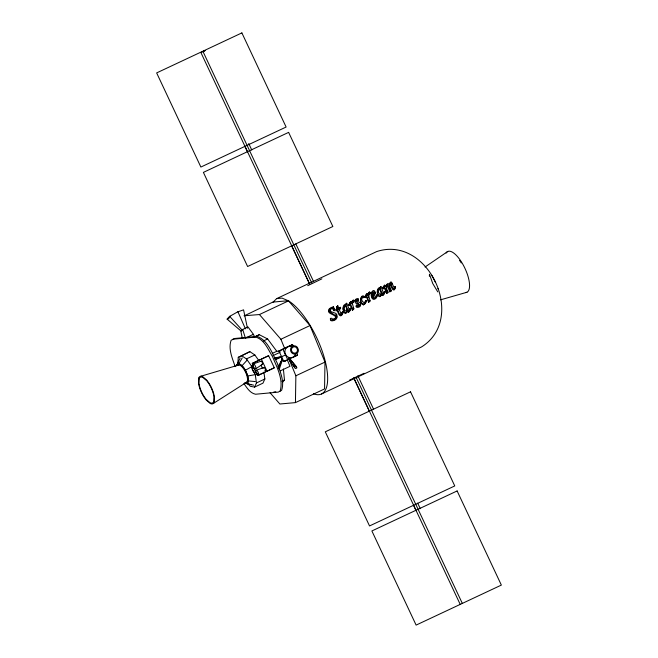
<?xml version="1.0" encoding="UTF-8"?>
<svg xmlns="http://www.w3.org/2000/svg" width="658" height="658" viewBox="0 0 658 658"><rect width="100%" height="100%" fill="white"/><g stroke="black" fill="none" stroke-linecap="round" stroke-linejoin="round"><path stroke-width="0.99" d="M270.051 392.719L279.872 404.012L295.442 402.614L295.87 375.784L288.952 358.923M244.611 315.667L272.823 302.104L288.401 300.706L310.008 325.554L324.978 362.089L324.559 388.919L295.442 402.614M355.739 301.2L356.175 300.303L358.199 300.5L358.421 299.711L356.43 299.472L355.986 300.377L360 302.688A2.221 1.908 16.8 0 1 360.683 303.922C361.727 307.27 354.144 307.089 356.94 305.082C363.191 307.352 357.162 302.236 355.188 300.977C354.308 298.806 359.49 297.424 358.454 299.678M429.37 276.27L429.468 274.23L432.725 283.491L437.776 291.905M373.884 293.953L373.473 292.58L372.107 292.966M236.864 364.935L240.186 357.968M237.908 362.698L238.262 357.36L249.867 351.66L254.843 354.958L258.865 360.617M361.217 299.324C360.411 296.955 365.198 298.535 363.693 296.569M368.241 294.356L368.135 295.927L367.279 293.789L366.35 294.068L364.845 297.49L365.289 297.63L366.366 295.212L368.842 301.364L368.587 302.195L369.821 301.586L370.076 300.764L368.628 295.648M343.361 307.368C342.407 309.466 344.817 314.878 347.079 311.818M377.569 290.647C376.615 292.744 379.024 298.156 381.286 295.097M343.78 308.199L344.348 306.825L345.787 306.11L347.029 309.967L346.61 311.678M351.734 303.132L352.318 301.15L353.14 300.805M367.986 295.187L368.825 292.374L369.648 292.029L369.895 293.558L368.644 295.245M347.309 311.571L347.835 309.63L348.674 311.399L350.262 309.934M381.517 294.858L382.043 292.909L382.882 294.677L384.469 293.213M353.889 300.673L352.367 303.593L353.815 308.709L353.568 309.531L352.334 310.14L352.589 309.309L350.114 303.157L349.036 305.575L348.592 305.435L350.541 301.66L351.882 303.873L352.318 300.854L353.395 299.974L353.634 301.504L352.392 303.19M333.154 307.582L333.409 306.76C318.562 311.67 345.129 315.503 332.619 319.204C331.706 317.255 328.934 318.546 331.032 319.821C333.919 321.129 337.735 318.176 336.929 315.042A3.076 2.64 16.8 0 0 335.325 313.167L331.188 311.744L330.16 310.288C329.798 307.409 333.886 307.113 334.289 309.926L334.034 310.757C333.664 308.594 330.612 307.845 329.971 310.222M334.034 310.757L334.716 309.712L333.409 306.76M337.233 309.564L336.534 307.656L337.768 305.723L338.664 308.158L340.375 307.319L340.622 307.928L340.375 308.758L338.656 309.589L338.911 308.767L340.622 307.928M336.781 306.834L337.48 308.734L336.139 309.392L336.115 310.831L337.455 310.181L337.71 309.35L336.37 310.008L336.115 310.831M336.534 307.656L337.768 305.723M340.375 307.319L340.375 308.758M340.795 314.54L342.686 311.505L343.246 311.711C341.716 318.916 338.228 315.593 337.455 310.181M341.115 314.499L341.37 313.677M341.395 314.269L342.686 311.505M346.725 303.231L346.001 304.432L346.725 303.231L349.324 309.778L350.327 308.207L350.796 308.38L350.549 309.202L350.072 309.038L350.327 308.207M348.592 305.435L348.847 304.605L349.036 305.575M347.835 309.63L347.975 311.662L348.806 312.155L350.007 310.757L350.796 308.38M349.423 304.35L349.941 303.174M349.694 304.004L350.114 303.157M350.574 302.441L350.821 301.611M350.772 302.565L351.027 301.734M348.131 312.007L348.378 311.176M348.419 312.221L348.674 311.399M353.807 300.245L353.634 301.504M356.175 300.303L356.43 299.472M356.447 305.131C354.086 308.462 361.119 308.018 360.436 304.753A2.221 1.908 16.8 0 0 360.321 304.317M357.878 300.574L358.133 299.744M356.694 305.912L356.94 305.082M364.845 297.49L365.1 296.659L365.289 297.63M365.675 296.404L366.202 295.228M362.213 296.684C359.276 298.362 360.156 304.054 363.372 304.868L366.654 300.805L366.177 300.443L364.178 302.713C361.003 301.545 360.428 296.289 364.318 296.454C360.642 293.188 358.939 303.692 363.619 304.045M365.947 296.059L366.366 295.212M366.827 294.496L367.082 293.665M367.032 294.62L367.279 293.789M364.803 303.124L366.177 300.443M363.372 304.868L365.338 303.593L366.654 300.805M369.648 292.029L369.895 293.558M369.804 293.131L370.059 292.3M373.201 295.829L372.946 296.659C377.873 293.468 373.366 286.411 371.244 293.641A9.171 7.863 16.8 0 0 371.499 296.774C372.37 301.635 377.24 298.938 377.133 295.187L376.623 294.99L375.076 297.268L374.04 297.095L373.201 295.829L375.076 293.007M376.623 294.99L376.376 295.812L376.878 296.018M380.933 286.51L380.209 287.719L380.933 286.51L383.532 293.057L384.535 291.486L385.004 291.659L384.757 292.489L384.28 292.316L384.535 291.486M380.217 288.114L380.464 286.888M382.759 288.591L383.005 287.76L383.474 287.949L383.219 288.78L382.759 288.591L383.351 286.715L384.7 284.955L385.95 286.847C385.802 285.062 388.533 281.484 389.149 285.021C391.74 276.73 392.579 287.406 394.627 287.801M382.043 292.909L382.183 294.94L383.014 295.442L384.214 294.044L385.004 291.659M383.589 287.719L384.321 286.419L386.838 292.571L386.583 293.394L387.776 292.818L388.023 291.988C384.511 286.978 388.039 279.864 390.038 291.009L389.783 291.831L390.959 291.255L391.214 290.433L389.643 286.065L390.531 283.376L393.27 289.092L394.52 289.059L395.252 287.513M386.583 293.394L384.075 287.25L384.321 286.419M382.339 295.294L382.586 294.463M382.627 295.508L382.882 294.677M386.262 288.87L387.315 284.955M387.069 285.778L387.554 284.922M389.396 286.888L390.531 283.376M390.284 284.207L390.77 283.351M394.372 288.623L395.071 286.51L395.54 286.658C394.282 293.739 391.37 288.13 390.712 284.346L390.967 283.516M393.912 288.887L394.167 288.056M394.134 288.87L394.381 288.039M395.071 286.51L394.825 287.34L395.285 287.48L395.54 286.658M279.206 369.582L282.315 359.992M236.576 365.774L237.044 364.417L239.019 363.644C245.154 366.761 247.704 374.517 248.395 380.933L247.211 383.565L244.505 383.055L253.61 385.169M377.133 295.187C377.009 298.88 372.321 300.147 371.745 295.952A9.171 7.863 16.8 0 1 371.499 292.81M383.219 288.78L384.182 286.436M373.473 294.981C376.277 290.301 369.928 291.354 372.954 295.294L373.728 294.151M278.49 368.439L281.838 360.214L281.394 356.315M280.917 362.311L282.101 359.465L277.997 366.876M386.065 286.403L387.43 284.33M247.655 383.54L250.303 386.295L254.564 387.101L256.439 382.948L255.345 375.15L253.848 371.564M263.883 372.173L264.853 378.992L262.97 383.145L254.564 387.101M347.564 310.749C344.644 319.196 339.75 304.769 346.264 304.004L346.256 303.601M381.772 294.027C378.852 302.474 373.958 288.048 380.472 287.283M380.817 294.957L381.237 293.254L379.995 289.388L378.153 290.688L378.07 292.555M389.24 284.643L390.457 282.85M343.246 311.711C341.395 318.579 338.393 313.521 337.71 309.35M368.324 293.739L368.883 292.917M348.904 304.358L350.295 302.491M365.165 296.413L366.103 294.899M383.104 287.546L384.009 286.123M359.268 306.209C360.362 303.437 355.172 304.374 354.933 301.808L355.18 300.541L356.274 299.587M343.427 307.097L344.545 305.6M377.634 290.375L378.753 288.887M236.88 364.729L238.903 363.619L242.251 357.894M371.54 292.728L372.782 291.502M370.141 292.728L368.899 294.414L368.398 297.745M282.603 382.298L284.47 379.979L283.392 368.949M247.211 360.033L242.054 365.708L238.903 363.619M254.736 337.167L253.388 334.305L248.008 326.968L242.703 329.469L240.902 331.393L242.234 337.998M241.157 331.122L227.117 319.13L229.7 316.366L237.925 311.728L245.442 328.885M227.561 318.883L230.004 316.268M287.365 347.046L278.926 351.051L283.861 361.571L287.776 359.737L282.841 349.225L287.365 347.046A5.807 5.387 65 0 1 288.278 346.601L292.596 344.644L293.443 346.478M272.815 302.4L276.656 298.625L376.697 251.578C427.939 234.552 467.345 318.398 421.515 346.947L321.466 394.002M334.535 319.624C340.227 313.8 322.379 314.639 330.966 308.306M247.26 383.45L247.86 382.923C249.538 376.845 245.886 370.454 242.152 365.84M425.052 267.008L447.753 251.479M255.592 368.883L262.419 364.392M213.356 403.461L246.709 382.175M281.838 360.214L283.861 361.571L285.95 360.321M232.537 339.668L234.421 338.516L257.163 336.386C268.086 340.4 272.256 353.519 277.224 363.084C280.053 371.638 284.708 381.212 281.64 390.276L279.757 391.42M245.335 370.322L251.052 367.049M249.867 351.66L238.262 357.36M334.289 309.926L334.716 309.712M352.589 309.309L353.815 308.709M368.842 301.364L370.076 300.764M386.838 292.571L388.023 291.988M390.038 291.009L391.214 290.433M307.722 285.679L321.861 278.852M288.278 346.601L292.596 344.644L278.926 351.051M205.066 50.608L203.018 51.579L311.719 282.899M244.028 315.774L259.433 314.549L288.541 300.862A52.689 19.625 64.8 0 1 324.797 359.515A52.689 19.625 64.8 0 1 313.43 393.739M253.388 334.305L245.385 338.072L242.703 329.469M254.078 337.167L259.318 334.708L267.65 338.969L276.771 351.282L280.645 350.928M263.282 341.017L267.65 338.969M259.433 314.549L280.892 339.248L310.008 325.554M241.461 355.616L246.437 358.906L254.843 354.958M272.404 353.33L276.771 351.282M253.601 366.161L252.285 363.381L259.565 359.951M268.637 355.715L261.358 359.136L267.033 371.219L274.312 367.797L268.637 355.715L252.285 363.381M273.07 355.591L280.053 352.301M246.437 358.906L251.611 366.193L253.289 365.404M274.962 358.24L281.41 356.924L275.488 359.523M288.385 358.783L289.569 358.717M255.345 375.15L257.862 373.966M256.653 372.667L257.969 375.455L265.248 372.033M280.366 370.841L289.972 366.325L287.332 359.877M256.439 382.948L264.853 378.992M296.783 367.847L289.068 357.936L296.125 366.251L296.783 367.847L295.327 368.529L288.632 359.161M281.854 381.204L284.47 379.979M295.87 375.784L324.978 362.089M349.521 380.118L364.08 373.267M200.846 52.591L205.008 50.633M284.338 361.341L297.531 355.156L296.429 352.803M254.465 336.978L259.318 334.708M293.616 356.981L297.531 355.156M257.969 375.455L274.312 367.797M275.118 359.63L285.745 354.868M345.45 305.065L346.009 304.827M253.264 363.907L260.946 361.226M256.159 370.248L263.842 367.575M237.785 311.876L243.567 309.844L247.449 328.219M227.117 319.13L229 318.505M200.953 376.203L238.887 364.968M440.49 299.851L466.917 292.259M330.596 318.941C328.819 322.881 339.043 320.199 336.674 315.873M274.468 358.042L281.139 356.62L282.06 359.235M247.696 375.998L254.284 374.813M288.697 346.478L293.279 345.952M276.656 298.625L282.019 298.099L288.541 300.862M273.827 391.979L275.809 391.798M248.395 380.933L255.238 381.566M245.475 383.31L251.266 384.823M342.44 312.336L342.999 312.534M365.922 301.274L366.407 301.627M387.299 285.753L389.783 291.831M366.119 296.042L368.587 302.195M349.859 303.98L352.334 310.14M341.041 313.71L338.911 308.767M229.7 316.366L242.128 330.086M373.423 297.482L373.785 297.918M288.722 358.89L291.7 362.912M292.884 364.524L294.669 366.942M243.921 383.581C246.923 387.817 250.089 393.188 255.559 394.241L278.301 392.11L280.185 390.959C283.508 379.263 276.911 367.271 272.544 356.669C268.16 349.554 264.417 339.635 255.707 337.069L232.965 339.207L231.081 340.351C228.087 349.094 232.422 358.371 235.169 366.654M431.747 275.315L435.415 282.216M391.707 283.244L392.004 283.828M333.524 308.66L334.47 310.543M248.724 143.518L251.784 150.024M295.82 243.888L313.34 281.032M357.878 375.8L373.588 409.243M417.624 503.107L420.306 508.659M356.225 377.626L462.327 603.411M200.904 52.566L309.605 283.894M353.683 377.684L460.213 604.398M244.941 146.43L247.564 152.006M291.659 245.845L309.556 283.935M354.086 378.704L369.368 411.225M413.463 505.064L416.086 510.641M374.69 291.93L375.002 293.09M251.611 366.193L252.359 367.986M329.905 311.119L330.242 311.925M280.892 339.248L284.733 348.617M280.81 356.776L281.83 358.643M437.981 288.451L438.384 289.446M386.608 289.915L387.776 292.818M352.91 307.87L353.568 309.531M389.972 288.64L390.959 291.255M336.139 309.392L336.37 310.008M337.521 306.554L338.113 308.174M343.863 309.268L344.183 310.428M372.05 294.142L372.321 295.154M263.611 368.151A1.744 0.65 64.8 0 1 264.442 367.838A1.744 0.65 64.8 0 1 265.487 369.952A1.744 0.65 64.8 0 1 264.837 370.619M260.724 361.587A1.744 0.65 64.8 0 1 261.703 361.661A1.744 0.65 64.8 0 1 262.608 363.8A1.744 0.65 64.8 0 1 261.826 364.178M238.007 365.289A9.541 3.553 64.8 0 1 245.714 372.518A9.541 3.553 64.8 0 1 245.837 382.495M253.7 371.137A2.747 1.028 64.8 0 1 253.248 370.783M252.968 370.47A2.747 1.028 64.8 0 1 251.677 366.522A2.747 1.028 64.8 0 1 253.906 368.077M295.434 354.399A5.807 5.387 65 0 1 287.02 356.389A5.807 5.387 65 0 1 287.085 347.235M288.928 346.412A5.807 5.387 65 0 1 291.313 346.462M260.642 365.338A1.744 0.65 64.8 0 1 261.711 366.522A1.744 0.65 64.8 0 1 262.114 368.225M446.116 253.1A22.528 8.389 64.8 0 1 464.515 267.436A22.528 8.389 64.8 0 1 465.453 292.563M459.572 260.404A20.785 7.74 64.8 0 1 461.274 262.945M335.753 314.45A3.076 2.64 16.8 0 1 336.246 314.985M347.276 309.137C346.47 315.297 341.198 305.625 346.042 305.279L347.276 309.137M381.484 292.423C380.678 298.576 375.405 288.911 380.25 288.558L381.484 292.423M198.691 378.103L198.519 383.211L199.251 386.567A15.34 5.716 64.8 0 0 204.038 397.087L206.135 399.949L210.247 403.502A14.641 5.453 64.8 0 0 214.253 402.063L214.426 396.955L213.694 393.599A15.34 5.716 64.8 0 0 208.907 383.079L206.809 380.217L202.689 376.656A14.641 5.453 64.8 0 0 198.691 378.103M199.144 378.802L198.979 383.614L199.67 386.772A14.443 5.379 64.8 0 0 204.177 396.675L206.151 399.373L210.034 402.721A13.785 5.132 64.8 0 0 213.801 401.355L213.965 396.552L213.274 393.394A14.443 5.379 64.8 0 0 208.767 383.482L206.793 380.793L202.911 377.445A13.785 5.132 64.8 0 0 199.144 378.802M292.613 347.35L292.514 347.424A3.216 2.986 65 0 0 293.369 352.861A3.216 2.986 65 0 0 297.457 349.727L296.651 347.909A3.216 2.986 65 0 0 293.682 346.856L292.613 347.35M293.205 345.968L292.111 346.503A4.195 3.89 65 0 0 290.976 351.709A4.195 3.89 65 0 0 295.796 353.946A4.195 3.89 65 0 0 298.337 349.39L297.317 347.284A4.195 3.89 65 0 0 293.443 345.911L293.205 345.968M241.881 32.9L156.645 72.915L200.879 167.05L286.115 127.035L241.881 32.9M288.623 132.373L203.388 172.388L247.622 266.515L332.858 226.5L288.623 132.373M410.534 391.806L325.299 431.821L369.533 525.948L454.76 485.933L410.534 391.806M457.121 490.95L371.885 530.965L416.119 625.1L501.355 585.085L457.121 490.95M255.888 371.795A2.747 1.028 64.8 0 0 258.43 375.257A2.747 1.028 64.8 0 0 257.566 371.211A2.747 1.028 64.8 0 0 255.888 371.795M252.993 365.453A2.747 1.028 64.8 0 0 255.534 368.916A2.747 1.028 64.8 0 0 254.671 364.861A2.747 1.028 64.8 0 0 252.993 365.453M252.516 369.566A2.747 1.028 64.8 0 0 255.057 373.028A2.747 1.028 64.8 0 0 254.194 368.982A2.747 1.028 64.8 0 0 252.516 369.566"/></g></svg>
